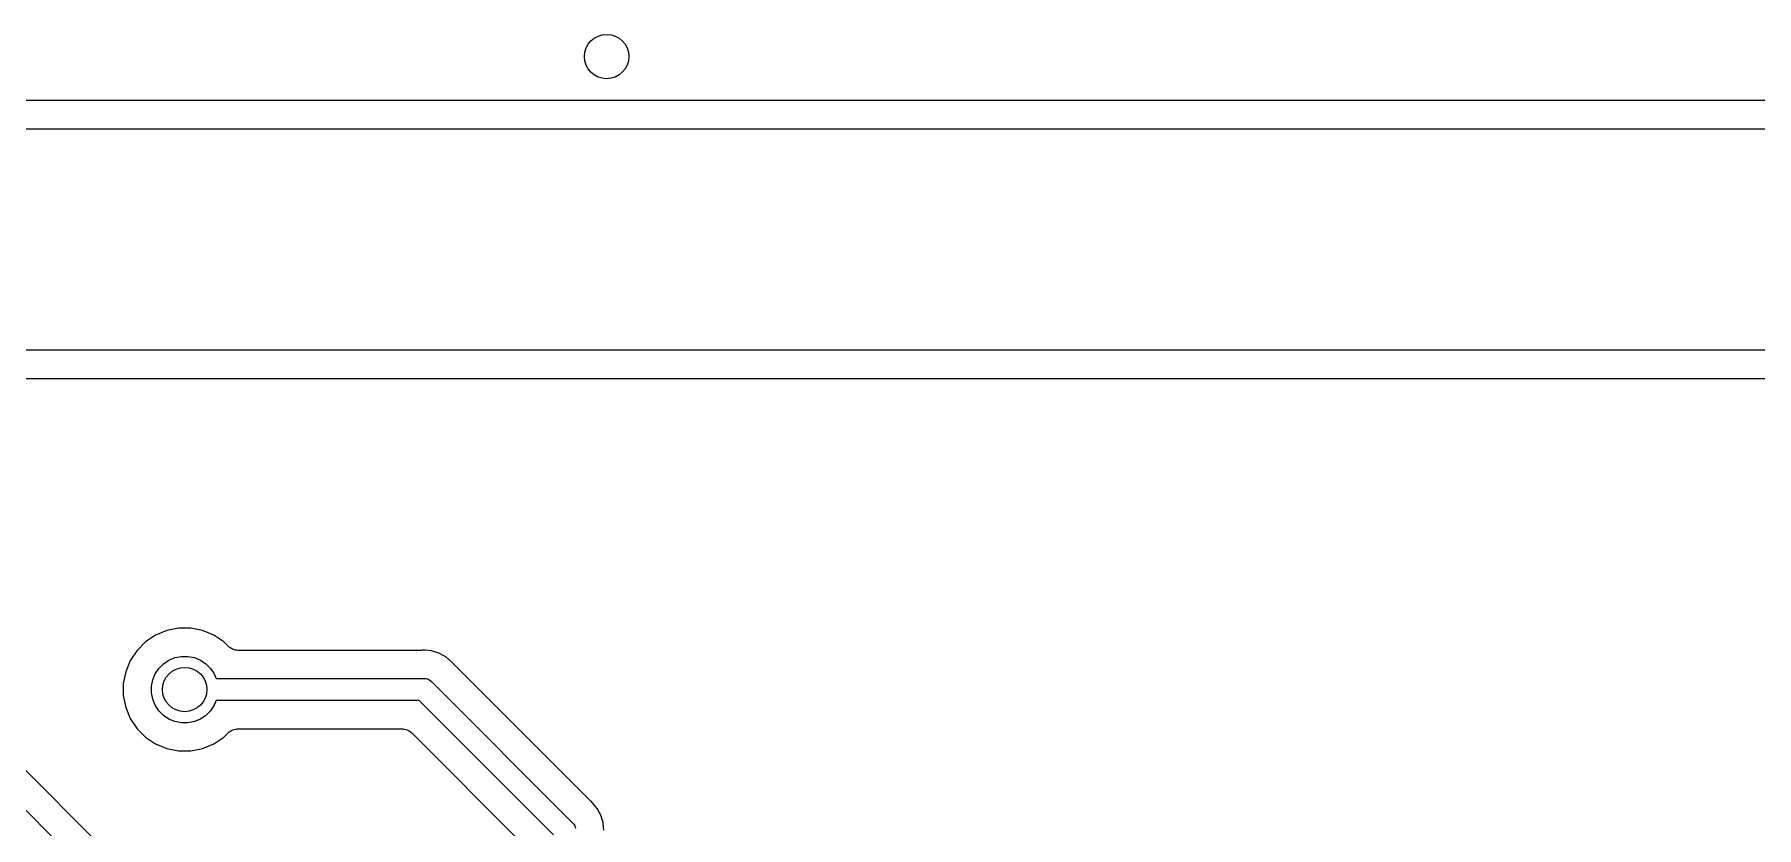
# Model space of a CAD drawing. Extents: x 49 to 143, y -149 to -38.
# Drawn here: x 89.7 to 105.25, y -77.45 to -70.28 of the extents above; entities that cross this region are included whole.
import ezdxf

# ---------------------------------------------------------------- set-up
doc = ezdxf.new("R2010")
doc.units = 0
doc.layers.add('BLACK', color=7, linetype='CONTINUOUS')

msp = doc.modelspace()

# ---------------------------------------------------------------- linework, layer by layer
at = {"layer": 'BLACK', "linetype": 'CONTINUOUS'}
for p, q in [((109.66, -70.882), (70.9338, -70.882)), ((70.9151, -71.136), (109.679, -71.136)), ((108.22, -73.136), (71.2802, -73.136)), ((71.438, -73.39), (107.836, -73.39)), ((93.2247, -80.5321), (87.1604, -74.4678)), ((86.9676, -74.6342), (93.0584, -80.7249)), ((90.7966, -75.7091), (90.7058, -75.7697)), ((90.8974, -75.6673), (90.7966, -75.7091)), ((91.0044, -75.646), (90.8974, -75.6673)), ((91.1136, -75.646), (91.0044, -75.646)), ((91.2206, -75.6673), (91.1136, -75.646)), ((91.3214, -75.7091), (91.2206, -75.6673)), ((91.4122, -75.7697), (91.3214, -75.7091)), ((90.6287, -75.8468), (90.5681, -75.9376)), ((90.7058, -75.7697), (90.6287, -75.8468)), ((91.4513, -75.8088), (91.4122, -75.7697)), ((91.4603, -75.8162), (91.4513, -75.8088)), ((91.4693, -75.8238), (91.4603, -75.8162)), ((91.4699, -75.8241), (91.4693, -75.8238)), ((91.4704, -75.8245), (91.4699, -75.8241)), ((91.4808, -75.8301), (91.4704, -75.8245)), ((91.491, -75.8357), (91.4808, -75.8301)), ((91.4917, -75.8359), (91.491, -75.8357)), ((91.4923, -75.8362), (91.4917, -75.8359)), ((91.5035, -75.8397), (91.4923, -75.8362)), ((91.5147, -75.8432), (91.5035, -75.8397)), ((91.5153, -75.8433), (91.5147, -75.8432)), ((91.516, -75.8435), (91.5153, -75.8433)), ((91.5277, -75.8447), (91.516, -75.8435)), ((91.5393, -75.846), (91.5277, -75.8447)), ((91.5406, -75.846), (91.5393, -75.846)), ((91.5407, -75.846), (91.5406, -75.846)), ((91.5406, -75.846), (91.5406, -75.846)), ((91.5411, -75.846), (91.5407, -75.846)), ((93.1944, -75.846), (91.5411, -75.846)), ((93.1997, -75.8455), (93.1944, -75.846)), ((93.2051, -75.8456), (93.1997, -75.8455)), ((93.2068, -75.8454), (93.2051, -75.8456)), ((93.218, -75.8443), (93.2068, -75.8454)), ((93.2292, -75.8454), (93.218, -75.8443)), ((93.2874, -75.8511), (93.2292, -75.8454)), ((93.2292, -75.8454), (93.2292, -75.8454)), ((93.3541, -75.8714), (93.2874, -75.8511)), ((93.4156, -75.9042), (93.3541, -75.8714)), ((90.5681, -75.9376), (90.5263, -76.0384)), ((90.7931, -76.0579), (90.826, -76.0088)), ((90.826, -76.0088), (90.8678, -75.967)), ((90.8678, -75.967), (90.9169, -75.9341)), ((90.9169, -75.9341), (90.9715, -75.9115)), ((90.9715, -75.9115), (91.0295, -75.9)), ((91.0295, -75.9), (91.0885, -75.9)), ((91.0885, -75.9), (91.1465, -75.9115)), ((91.1465, -75.9115), (91.2011, -75.9341)), ((91.2011, -75.9341), (91.2502, -75.967)), ((91.2502, -75.967), (91.292, -76.0088)), ((91.292, -76.0088), (91.3249, -76.0579)), ((93.4695, -75.9485), (93.4156, -75.9042)), ((93.4767, -75.9572), (93.4695, -75.9485)), ((93.4804, -75.9609), (93.4767, -75.9572)), ((93.4838, -75.9651), (93.4804, -75.9609)), ((93.485, -75.9664), (93.4838, -75.9651)), ((94.7216, -77.203), (93.485, -75.9664)), ((90.5263, -76.0384), (90.505, -76.1454)), ((90.505, -76.1454), (90.505, -76.2546)), ((90.759, -76.1705), (90.7705, -76.1125)), ((90.759, -76.2295), (90.759, -76.1705)), ((90.7705, -76.1125), (90.7931, -76.0579)), ((91.3249, -76.0579), (91.3423, -76.1)), ((91.3423, -76.1), (93.2131, -76.1)), ((93.2131, -76.1), (93.218, -76.0995)), ((93.218, -76.0995), (93.2229, -76.1)), ((93.2229, -76.1), (93.2229, -76.1)), ((93.2229, -76.1), (93.2376, -76.1014)), ((93.2376, -76.1014), (93.2565, -76.1072)), ((93.2565, -76.1072), (93.2738, -76.1165)), ((93.2738, -76.1165), (93.2891, -76.1289)), ((93.2891, -76.1289), (93.2922, -76.1328)), ((93.2922, -76.1328), (94.5552, -77.3958)), ((90.505, -76.2546), (90.5263, -76.3616)), ((90.7705, -76.2875), (90.759, -76.2295)), ((90.7931, -76.3421), (90.7705, -76.2875)), ((90.826, -76.3912), (90.7931, -76.3421)), ((91.3249, -76.3421), (91.292, -76.3912)), ((91.3423, -76.3), (91.3249, -76.3421)), ((93.1766, -76.3), (91.3423, -76.3)), ((94.388, -77.5114), (93.1766, -76.3)), ((90.5263, -76.3616), (90.5681, -76.4624)), ((90.5681, -76.4624), (90.6287, -76.5532)), ((90.8678, -76.433), (90.826, -76.3912)), ((90.9169, -76.4659), (90.8678, -76.433)), ((90.9715, -76.4885), (90.9169, -76.4659)), ((91.0295, -76.5), (90.9715, -76.4885)), ((91.0885, -76.5), (91.0295, -76.5)), ((91.1465, -76.4885), (91.0885, -76.5)), ((91.2011, -76.4659), (91.1465, -76.4885)), ((91.2502, -76.433), (91.2011, -76.4659)), ((91.292, -76.3912), (91.2502, -76.433)), ((90.6287, -76.5532), (90.7058, -76.6303)), ((90.7058, -76.6303), (90.7966, -76.6909)), ((91.3214, -76.6909), (91.4122, -76.6303)), ((91.4122, -76.6303), (91.4513, -76.5912)), ((91.4513, -76.5912), (91.4516, -76.5909)), ((91.4516, -76.5909), (91.4525, -76.59)), ((91.4516, -76.5909), (91.4516, -76.5909)), ((91.4516, -76.5909), (91.4516, -76.5909)), ((91.4525, -76.59), (91.4617, -76.5826)), ((91.4617, -76.5826), (91.4708, -76.5752)), ((91.4708, -76.5752), (91.4714, -76.5749)), ((91.4714, -76.5749), (91.4719, -76.5745)), ((91.4719, -76.5745), (91.4824, -76.5691)), ((91.4824, -76.5691), (91.4927, -76.5636)), ((91.4927, -76.5636), (91.4933, -76.5634)), ((91.4933, -76.5634), (91.4939, -76.5631)), ((91.4939, -76.5631), (91.5052, -76.5598)), ((91.5052, -76.5598), (91.5164, -76.5564)), ((91.5164, -76.5564), (91.5171, -76.5564)), ((91.5171, -76.5564), (91.5177, -76.5562)), ((91.5177, -76.5562), (91.5294, -76.5551)), ((91.5294, -76.5551), (91.5411, -76.554)), ((91.5411, -76.554), (93.0188, -76.554)), ((93.0188, -76.554), (93.0192, -76.554)), ((93.0192, -76.554), (93.0192, -76.554)), ((93.0192, -76.554), (93.0192, -76.554)), ((93.0192, -76.554), (93.0205, -76.554)), ((93.0205, -76.554), (93.0322, -76.5553)), ((93.0322, -76.5553), (93.0439, -76.5565)), ((93.0439, -76.5565), (93.0445, -76.5567)), ((93.0445, -76.5567), (93.0452, -76.5568)), ((93.0452, -76.5568), (93.0564, -76.5603)), ((93.0564, -76.5603), (93.0676, -76.5638)), ((93.0676, -76.5638), (93.0682, -76.5641)), ((93.0682, -76.5641), (93.0688, -76.5643)), ((93.0688, -76.5643), (93.0791, -76.5699)), ((93.0791, -76.5699), (93.0894, -76.5755)), ((93.0894, -76.5755), (93.0899, -76.5759)), ((93.0899, -76.5759), (93.0905, -76.5762)), ((93.0905, -76.5762), (93.0995, -76.5837)), ((93.0995, -76.5837), (93.1086, -76.5912)), ((93.1086, -76.5912), (94.0968, -77.5794)), ((90.7966, -76.6909), (90.8974, -76.7327)), ((90.8974, -76.7327), (91.0044, -76.754)), ((91.0044, -76.754), (91.1136, -76.754)), ((91.1136, -76.754), (91.2206, -76.7327)), ((91.2206, -76.7327), (91.3214, -76.6909)), ((94.7257, -77.2064), (94.7216, -77.203)), ((94.7295, -77.2102), (94.7257, -77.2064)), ((94.7308, -77.2113), (94.7295, -77.2102)), ((94.7395, -77.2185), (94.7308, -77.2113)), ((94.7838, -77.2724), (94.7395, -77.2185)), ((94.8166, -77.3339), (94.7838, -77.2724)), ((94.5552, -77.3958), (94.5591, -77.3989)), ((94.5591, -77.3989), (94.5715, -77.4142)), ((94.5715, -77.4142), (94.5808, -77.4315)), ((94.5808, -77.4315), (94.5841, -77.4423)), ((94.8369, -77.4006), (94.8166, -77.3339)), ((94.838, -77.4124), (94.8369, -77.4006)), ((94.8437, -77.47), (94.838, -77.4124)), ((94.838, -77.4124), (94.838, -77.4124)), ((94.5841, -77.4423), (94.5865, -77.4502))]:
    msp.add_line(p, q, dxfattribs=at)
at = {"layer": 'BLACK'}
for centre in [(94.869, -70.485), (91.059, -76.2)]:
    msp.add_circle(centre, 0.2, dxfattribs=at)

doc.saveas('drawing.dxf')
